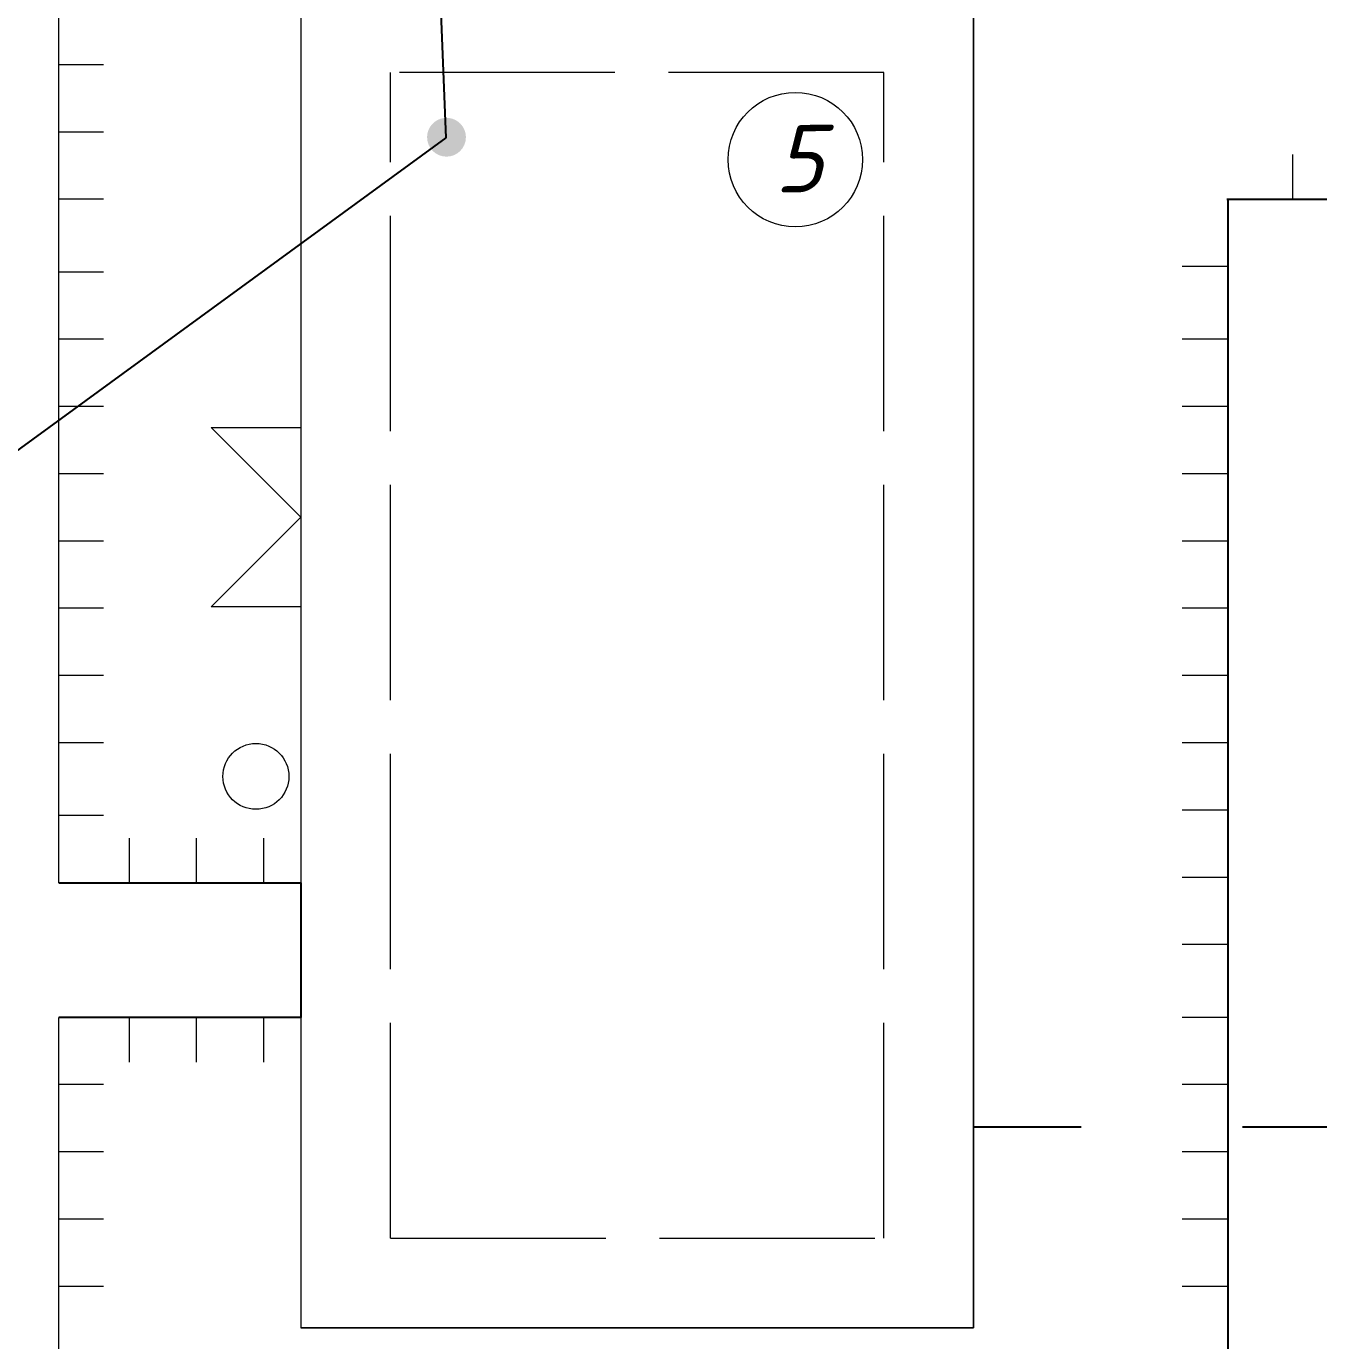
# Model space of a CAD drawing. Header units: millimetres. Extents: x 27137 to 30937, y -4667 to -569.
# Drawn here: x 28997.66 to 29026.49, y -2895.03 to -2865.71 of the extents above; entities that cross this region are included whole.
import ezdxf

# ---------------------------------------------------------------- set-up
doc = ezdxf.new("R2010")
doc.units = ezdxf.units.MM
doc.header["$LTSCALE"] = 0.4
doc.linetypes.add('ACAD_ISO02W100', pattern=[15, 12, -3])
doc.linetypes.add('ACAD_ISO03W100', pattern=[30, 12, -18])
doc.styles.add('Isocpeur', font='isocpeui.ttf', dxfattribs={"height": 2.5})

msp = doc.modelspace()

# ---------------------------------------------------------------- hatches: boundary and pattern name
at = {"lineweight": 15}
h = msp.add_hatch(color=256, dxfattribs=at)
h.dxf.hatch_style = 1
h.paths.add_polyline_path([(29006.6031, -2868.1869), (29007.0357, -2868.1869), (29007.4682, -2868.1869, -1)])
h.paths.add_polyline_path([(29007.0357, -2867.7543, -0.4142136), (29007.4682, -2868.1869), (29007.0357, -2868.1869)])
h = msp.add_hatch(color=256, dxfattribs=at)
h.dxf.hatch_style = 1
h.paths.add_polyline_path([(29007.0357, -2867.7543), (29007.0357, -2868.1869), (29006.6031, -2868.1869, -0.4142136)])

# ---------------------------------------------------------------- linework, layer by layer
at = {"ltscale": 0.5}
for p, q in [((29007.0269, -2868.1987), (29006.4001, -2852.1926)), ((28985.1868, -2884.1423), (29007.0269, -2868.1987)), ((29024.438, -2869.5701), (29032.6737, -2869.5701)), ((29024.4675, -2898.3179), (29024.4675, -2869.5701)), ((28998.3882, -2884.8179), (29003.7858, -2884.8179)), ((29003.7858, -2884.8179), (29003.7858, -2887.8179)), ((29003.7858, -2887.8179), (28998.3882, -2887.8179))]:
    msp.add_line(p, q, dxfattribs=at)
at = {"lineweight": 15, "ltscale": 0.5}
msp.add_line((28998.3882, -2884.8179), (28998.3875, -2862.3277), dxfattribs=at)
at = {"lineweight": 15}
for p, q in [((29003.7858, -2864.741), (29003.7858, -2894.741)), ((29018.7858, -2864.741), (29018.7858, -2894.741)), ((29018.7858, -2894.741), (29018.7858, -2864.741)), ((28999.3882, -2866.5701), (28998.3882, -2866.5701)), ((28999.3882, -2866.5701), (28998.3882, -2866.5701)), ((28999.3882, -2866.5701), (28998.3882, -2866.5701)), ((28999.3882, -2866.5701), (28998.3882, -2866.5701)), ((28999.3882, -2866.5701), (28998.3882, -2866.5701)), ((28999.3882, -2866.5701), (28998.3882, -2866.5701)), ((28999.3882, -2866.5701), (28998.3882, -2866.5701)), ((28999.3882, -2866.5701), (28998.3882, -2866.5701)), ((28999.3882, -2866.5701), (28998.3882, -2866.5701)), ((28999.3882, -2866.5701), (28998.3882, -2866.5701)), ((28999.3882, -2866.5701), (28998.3882, -2866.5701)), ((28999.3882, -2866.5701), (28998.3882, -2866.5701)), ((28999.3882, -2866.5701), (28998.3882, -2866.5701)), ((28999.3882, -2866.5701), (28998.3882, -2866.5701)), ((28999.3882, -2866.5701), (28998.3882, -2866.5701)), ((28999.3882, -2866.5701), (28998.3882, -2866.5701)), ((28999.3882, -2866.5701), (28998.3882, -2866.5701)), ((28999.3882, -2866.5701), (28998.3882, -2866.5701)), ((28999.3882, -2866.5701), (28998.3882, -2866.5701)), ((28999.3882, -2866.5701), (28998.3882, -2866.5701)), ((28999.3882, -2866.5701), (28998.3882, -2866.5701)), ((28999.3882, -2866.5701), (28998.3882, -2866.5701)), ((28999.3882, -2866.5701), (28998.3882, -2866.5701)), ((28999.3882, -2866.5701), (28998.3882, -2866.5701)), ((28999.3882, -2866.5701), (28998.3882, -2866.5701)), ((28999.3882, -2866.5701), (28998.3882, -2866.5701)), ((28999.3882, -2866.5701), (28998.3882, -2866.5701)), ((28999.3882, -2866.5701), (28998.3882, -2866.5701)), ((28999.3882, -2866.5701), (28998.3882, -2866.5701)), ((28999.3882, -2866.5701), (28998.3882, -2866.5701)), ((28999.3882, -2866.5701), (28998.3882, -2866.5701)), ((28999.3882, -2866.5701), (28998.3882, -2866.5701)), ((28999.3882, -2868.0701), (28998.3882, -2868.0701)), ((28999.3882, -2868.0701), (28998.3882, -2868.0701)), ((28999.3882, -2868.0701), (28998.3882, -2868.0701)), ((28999.3882, -2868.0701), (28998.3882, -2868.0701)), ((28999.3882, -2868.0701), (28998.3882, -2868.0701)), ((28999.3882, -2868.0701), (28998.3882, -2868.0701)), ((28999.3882, -2868.0701), (28998.3882, -2868.0701)), ((28999.3882, -2868.0701), (28998.3882, -2868.0701)), ((28999.3882, -2868.0701), (28998.3882, -2868.0701)), ((28999.3882, -2868.0701), (28998.3882, -2868.0701)), ((28999.3882, -2868.0701), (28998.3882, -2868.0701)), ((28999.3882, -2868.0701), (28998.3882, -2868.0701)), ((28999.3882, -2868.0701), (28998.3882, -2868.0701)), ((28999.3882, -2868.0701), (28998.3882, -2868.0701)), ((28999.3882, -2868.0701), (28998.3882, -2868.0701)), ((28999.3882, -2868.0701), (28998.3882, -2868.0701)), ((28999.3882, -2868.0701), (28998.3882, -2868.0701)), ((28999.3882, -2868.0701), (28998.3882, -2868.0701)), ((28999.3882, -2868.0701), (28998.3882, -2868.0701)), ((28999.3882, -2868.0701), (28998.3882, -2868.0701)), ((28999.3882, -2868.0701), (28998.3882, -2868.0701)), ((29025.9107, -2869.5701), (29025.9107, -2868.5701)), ((29025.9107, -2869.5701), (29025.9107, -2868.5701)), ((28999.3882, -2869.5701), (28998.3882, -2869.5701)), ((28999.3882, -2869.5701), (28998.3882, -2869.5701)), ((28999.3882, -2869.5701), (28998.3882, -2869.5701)), ((28999.3882, -2869.5701), (28998.3882, -2869.5701)), ((28999.3882, -2869.5701), (28998.3882, -2869.5701)), ((28999.3882, -2869.5701), (28998.3882, -2869.5701)), ((28999.3882, -2869.5701), (28998.3882, -2869.5701)), ((28999.3882, -2869.5701), (28998.3882, -2869.5701)), ((28999.3882, -2869.5701), (28998.3882, -2869.5701)), ((28999.3882, -2869.5701), (28998.3882, -2869.5701)), ((28999.3882, -2869.5701), (28998.3882, -2869.5701)), ((28999.3882, -2869.5701), (28998.3882, -2869.5701)), ((28999.3882, -2869.5701), (28998.3882, -2869.5701)), ((28999.3882, -2869.5701), (28998.3882, -2869.5701)), ((28999.3882, -2869.5701), (28998.3882, -2869.5701)), ((28999.3882, -2869.5701), (28998.3882, -2869.5701)), ((28999.3882, -2869.5701), (28998.3882, -2869.5701)), ((28999.3882, -2869.5701), (28998.3882, -2869.5701)), ((28999.3882, -2869.5701), (28998.3882, -2869.5701)), ((28999.3882, -2869.5701), (28998.3882, -2869.5701)), ((28999.3882, -2869.5701), (28998.3882, -2869.5701)), ((28999.3882, -2869.5701), (28998.3882, -2869.5701)), ((28999.3882, -2869.5701), (28998.3882, -2869.5701)), ((28999.3882, -2869.5701), (28998.3882, -2869.5701)), ((28999.3882, -2869.5701), (28998.3882, -2869.5701)), ((28999.3882, -2869.5701), (28998.3882, -2869.5701)), ((28999.3882, -2869.5701), (28998.3882, -2869.5701)), ((28999.3882, -2869.5701), (28998.3882, -2869.5701)), ((28999.3882, -2869.5701), (28998.3882, -2869.5701)), ((28999.3882, -2869.5701), (28998.3882, -2869.5701)), ((28999.3882, -2869.5701), (28998.3882, -2869.5701)), ((28999.3882, -2869.5701), (28998.3882, -2869.5701)), ((28999.3882, -2869.5701), (28998.3882, -2869.5701)), ((28999.3882, -2869.5701), (28998.3882, -2869.5701)), ((28999.3882, -2869.5701), (28998.3882, -2869.5701)), ((28999.3882, -2869.5701), (28998.3882, -2869.5701)), ((28999.3882, -2869.5701), (28998.3882, -2869.5701)), ((28999.3882, -2869.5701), (28998.3882, -2869.5701)), ((28999.3882, -2869.5701), (28998.3882, -2869.5701)), ((28999.3882, -2869.5701), (28998.3882, -2869.5701)), ((28999.3882, -2869.5701), (28998.3882, -2869.5701)), ((28999.3882, -2869.5701), (28998.3882, -2869.5701)), ((28999.3882, -2869.5701), (28998.3882, -2869.5701)), ((28999.3882, -2869.5701), (28998.3882, -2869.5701)), ((28999.3882, -2869.5701), (28998.3882, -2869.5701)), ((28999.3882, -2869.5701), (28998.3882, -2869.5701)), ((28999.3882, -2869.5701), (28998.3882, -2869.5701)), ((28999.3882, -2869.5701), (28998.3882, -2869.5701)), ((28999.3882, -2869.5701), (28998.3882, -2869.5701)), ((28999.3882, -2869.5701), (28998.3882, -2869.5701)), ((28999.3882, -2869.5701), (28998.3882, -2869.5701)), ((28999.3882, -2869.5701), (28998.3882, -2869.5701)), ((28999.3882, -2869.5701), (28998.3882, -2869.5701)), ((28999.3882, -2869.5701), (28998.3882, -2869.5701)), ((28999.3882, -2869.5701), (28998.3882, -2869.5701)), ((28999.3882, -2869.5701), (28998.3882, -2869.5701)), ((28999.3882, -2869.5701), (28998.3882, -2869.5701)), ((28999.3882, -2869.5701), (28998.3882, -2869.5701)), ((28999.3882, -2869.5701), (28998.3882, -2869.5701)), ((28999.3882, -2869.5701), (28998.3882, -2869.5701)), ((28999.3882, -2869.5701), (28998.3882, -2869.5701)), ((28999.3882, -2869.5701), (28998.3882, -2869.5701)), ((28999.3882, -2869.5701), (28998.3882, -2869.5701)), ((28999.3882, -2869.5701), (28998.3882, -2869.5701)), ((28999.3882, -2869.5701), (28998.3882, -2869.5701)), ((28999.3882, -2869.5701), (28998.3882, -2869.5701)), ((28999.3882, -2869.5701), (28998.3882, -2869.5701)), ((29024.438, -2871.0701), (29023.438, -2871.0701)), ((29024.438, -2871.0701), (29023.438, -2871.0701)), ((29024.438, -2871.0701), (29023.438, -2871.0701)), ((29024.438, -2871.0701), (29023.438, -2871.0701)), ((29024.438, -2871.0701), (29023.438, -2871.0701)), ((29024.438, -2871.0701), (29023.438, -2871.0701)), ((29024.438, -2871.0701), (29023.438, -2871.0701)), ((29024.438, -2871.0701), (29023.438, -2871.0701)), ((29024.438, -2871.0701), (29023.438, -2871.0701)), ((29024.438, -2871.0701), (29023.438, -2871.0701)), ((29024.438, -2871.0701), (29023.438, -2871.0701)), ((29024.438, -2871.0701), (29023.438, -2871.0701)), ((29024.438, -2871.0701), (29023.438, -2871.0701)), ((29024.438, -2871.0701), (29023.438, -2871.0701)), ((29024.438, -2871.0701), (29023.438, -2871.0701)), ((29024.438, -2871.0701), (29023.438, -2871.0701)), ((29024.438, -2871.0701), (29023.438, -2871.0701)), ((29024.438, -2871.0701), (29023.438, -2871.0701)), ((29024.438, -2871.0701), (29023.438, -2871.0701)), ((29024.438, -2871.0701), (29023.438, -2871.0701)), ((29024.438, -2871.0701), (29023.438, -2871.0701)), ((29024.438, -2871.0701), (29023.438, -2871.0701)), ((29024.438, -2871.0701), (29023.438, -2871.0701)), ((29024.438, -2871.0701), (29023.438, -2871.0701)), ((29024.438, -2871.0701), (29023.438, -2871.0701)), ((29024.438, -2871.0701), (29023.438, -2871.0701)), ((29024.438, -2871.0701), (29023.438, -2871.0701)), ((29024.438, -2871.0701), (29023.438, -2871.0701)), ((29024.438, -2871.0701), (29023.438, -2871.0701)), ((29024.438, -2871.0701), (29023.438, -2871.0701)), ((29024.438, -2871.0701), (29023.438, -2871.0701)), ((29024.438, -2871.0701), (29023.438, -2871.0701)), ((29024.438, -2871.0701), (29023.438, -2871.0701)), ((29024.438, -2871.0701), (29023.438, -2871.0701)), ((29024.438, -2871.0701), (29023.438, -2871.0701)), ((29024.438, -2871.0701), (29023.438, -2871.0701)), ((29024.438, -2871.0701), (29023.438, -2871.0701)), ((29024.438, -2871.0701), (29023.438, -2871.0701)), ((29024.438, -2871.0701), (29023.438, -2871.0701)), ((29024.438, -2871.0701), (29023.438, -2871.0701)), ((29024.438, -2871.0701), (29023.438, -2871.0701)), ((29024.438, -2871.0701), (29023.438, -2871.0701)), ((29024.438, -2871.0701), (29023.438, -2871.0701)), ((29024.438, -2871.0701), (29023.438, -2871.0701)), ((29024.438, -2871.0701), (29023.438, -2871.0701)), ((29024.438, -2871.0701), (29023.438, -2871.0701)), ((29024.438, -2871.0701), (29023.438, -2871.0701)), ((29024.438, -2871.0701), (29023.438, -2871.0701)), ((29024.438, -2871.0701), (29023.438, -2871.0701)), ((29024.438, -2871.0701), (29023.438, -2871.0701)), ((29024.438, -2871.0701), (29023.438, -2871.0701)), ((29024.438, -2871.0701), (29023.438, -2871.0701)), ((29024.438, -2871.0701), (29023.438, -2871.0701)), ((29024.438, -2871.0701), (29023.438, -2871.0701)), ((29024.438, -2871.0701), (29023.438, -2871.0701)), ((29024.438, -2871.0701), (29023.438, -2871.0701)), ((29024.438, -2871.0701), (29023.438, -2871.0701)), ((29024.438, -2871.0701), (29023.438, -2871.0701)), ((29024.438, -2871.0701), (29023.438, -2871.0701)), ((29024.438, -2871.0701), (29023.438, -2871.0701)), ((29024.438, -2871.0701), (29023.438, -2871.0701)), ((29024.438, -2871.0701), (29023.438, -2871.0701)), ((29024.438, -2871.0701), (29023.438, -2871.0701)), ((29024.438, -2871.0701), (29023.438, -2871.0701)), ((29024.438, -2871.0701), (29023.438, -2871.0701)), ((29024.438, -2871.0701), (29023.438, -2871.0701)), ((29024.438, -2871.0701), (29023.438, -2871.0701)), ((28999.3882, -2871.194), (28998.3882, -2871.194)), ((28999.3882, -2871.194), (28998.3882, -2871.194)), ((28999.3882, -2871.194), (28998.3882, -2871.194)), ((28999.3882, -2871.194), (28998.3882, -2871.194)), ((28999.3882, -2871.194), (28998.3882, -2871.194)), ((28999.3882, -2871.194), (28998.3882, -2871.194)), ((28999.3882, -2871.194), (28998.3882, -2871.194)), ((28999.3882, -2871.194), (28998.3882, -2871.194)), ((28999.3882, -2871.194), (28998.3882, -2871.194)), ((28999.3882, -2871.194), (28998.3882, -2871.194)), ((28999.3882, -2871.194), (28998.3882, -2871.194)), ((28999.3882, -2871.194), (28998.3882, -2871.194)), ((28999.3882, -2871.194), (28998.3882, -2871.194)), ((28999.3882, -2871.194), (28998.3882, -2871.194)), ((28999.3882, -2871.194), (28998.3882, -2871.194)), ((28999.3882, -2871.194), (28998.3882, -2871.194)), ((28999.3882, -2871.194), (28998.3882, -2871.194)), ((28999.3882, -2871.194), (28998.3882, -2871.194)), ((28999.3882, -2871.194), (28998.3882, -2871.194)), ((28999.3882, -2871.194), (28998.3882, -2871.194)), ((28999.3882, -2871.194), (28998.3882, -2871.194)), ((28999.3882, -2871.194), (28998.3882, -2871.194)), ((28999.3882, -2871.194), (28998.3882, -2871.194)), ((28999.3882, -2871.194), (28998.3882, -2871.194)), ((28999.3882, -2871.194), (28998.3882, -2871.194)), ((28999.3882, -2872.694), (28998.3882, -2872.694)), ((28999.3882, -2872.694), (28998.3882, -2872.694)), ((28999.3882, -2872.694), (28998.3882, -2872.694)), ((28999.3882, -2872.694), (28998.3882, -2872.694)), ((28999.3882, -2872.694), (28998.3882, -2872.694)), ((28999.3882, -2872.694), (28998.3882, -2872.694)), ((28999.3882, -2872.694), (28998.3882, -2872.694)), ((28999.3882, -2872.694), (28998.3882, -2872.694)), ((28999.3882, -2872.694), (28998.3882, -2872.694)), ((28999.3882, -2872.694), (28998.3882, -2872.694)), ((28999.3882, -2872.694), (28998.3882, -2872.694)), ((28999.3882, -2872.694), (28998.3882, -2872.694)), ((28999.3882, -2872.694), (28998.3882, -2872.694)), ((28999.3882, -2872.694), (28998.3882, -2872.694)), ((28999.3882, -2872.694), (28998.3882, -2872.694)), ((28999.3882, -2872.694), (28998.3882, -2872.694)), ((28999.3882, -2872.694), (28998.3882, -2872.694)), ((29024.438, -2872.694), (29023.438, -2872.694)), ((29024.438, -2872.694), (29023.438, -2872.694)), ((29024.438, -2872.694), (29023.438, -2872.694)), ((29024.438, -2872.694), (29023.438, -2872.694)), ((29024.438, -2872.694), (29023.438, -2872.694)), ((29024.438, -2872.694), (29023.438, -2872.694)), ((29024.438, -2872.694), (29023.438, -2872.694)), ((29024.438, -2872.694), (29023.438, -2872.694)), ((29024.438, -2872.694), (29023.438, -2872.694)), ((29024.438, -2872.694), (29023.438, -2872.694)), ((29024.438, -2872.694), (29023.438, -2872.694)), ((29024.438, -2872.694), (29023.438, -2872.694)), ((29024.438, -2872.694), (29023.438, -2872.694)), ((29024.438, -2872.694), (29023.438, -2872.694)), ((29024.438, -2872.694), (29023.438, -2872.694)), ((29024.438, -2872.694), (29023.438, -2872.694)), ((29024.438, -2872.694), (29023.438, -2872.694)), ((29024.438, -2872.694), (29023.438, -2872.694)), ((29024.438, -2872.694), (29023.438, -2872.694)), ((29024.438, -2872.694), (29023.438, -2872.694)), ((29024.438, -2872.694), (29023.438, -2872.694)), ((29024.438, -2872.694), (29023.438, -2872.694)), ((29024.438, -2872.694), (29023.438, -2872.694)), ((29024.438, -2872.694), (29023.438, -2872.694)), ((29024.438, -2872.694), (29023.438, -2872.694)), ((28999.3882, -2874.194), (28998.3882, -2874.194)), ((28999.3882, -2874.194), (28998.3882, -2874.194)), ((28999.3882, -2874.194), (28998.3882, -2874.194)), ((28999.3882, -2874.194), (28998.3882, -2874.194)), ((28999.3882, -2874.194), (28998.3882, -2874.194)), ((28999.3882, -2874.194), (28998.3882, -2874.194)), ((28999.3882, -2874.194), (28998.3882, -2874.194)), ((28999.3882, -2874.194), (28998.3882, -2874.194)), ((28999.3882, -2874.194), (28998.3882, -2874.194)), ((28999.3882, -2874.194), (28998.3882, -2874.194)), ((28999.3882, -2874.194), (28998.3882, -2874.194)), ((29024.438, -2874.194), (29023.438, -2874.194)), ((29024.438, -2874.194), (29023.438, -2874.194)), ((29024.438, -2874.194), (29023.438, -2874.194)), ((29024.438, -2874.194), (29023.438, -2874.194)), ((29024.438, -2874.194), (29023.438, -2874.194)), ((29024.438, -2874.194), (29023.438, -2874.194)), ((29024.438, -2874.194), (29023.438, -2874.194)), ((29024.438, -2874.194), (29023.438, -2874.194)), ((29024.438, -2874.194), (29023.438, -2874.194)), ((29024.438, -2874.194), (29023.438, -2874.194)), ((29024.438, -2874.194), (29023.438, -2874.194)), ((29024.438, -2874.194), (29023.438, -2874.194)), ((29024.438, -2874.194), (29023.438, -2874.194)), ((29024.438, -2874.194), (29023.438, -2874.194)), ((29024.438, -2874.194), (29023.438, -2874.194)), ((29024.438, -2874.194), (29023.438, -2874.194)), ((29024.438, -2874.194), (29023.438, -2874.194)), ((29001.7858, -2874.6579), (29003.7858, -2874.6579)), ((29001.7858, -2874.6579), (29003.7858, -2876.6579)), ((28999.3882, -2875.694), (28998.3882, -2875.694)), ((28999.3882, -2875.694), (28998.3882, -2875.694)), ((28999.3882, -2875.694), (28998.3882, -2875.694)), ((28999.3882, -2875.694), (28998.3882, -2875.694)), ((28999.3882, -2875.694), (28998.3882, -2875.694)), ((28999.3882, -2875.694), (28998.3882, -2875.694)), ((28999.3882, -2875.694), (28998.3882, -2875.694)), ((28999.3882, -2875.694), (28998.3882, -2875.694)), ((28999.3882, -2875.694), (28998.3882, -2875.694)), ((28999.3882, -2875.694), (28998.3882, -2875.694)), ((28999.3882, -2875.694), (28998.3882, -2875.694)), ((28999.3882, -2875.694), (28998.3882, -2875.694)), ((28999.3882, -2875.694), (28998.3882, -2875.694)), ((29024.438, -2875.694), (29023.438, -2875.694)), ((29024.438, -2875.694), (29023.438, -2875.694)), ((29024.438, -2875.694), (29023.438, -2875.694)), ((29024.438, -2875.694), (29023.438, -2875.694)), ((29024.438, -2875.694), (29023.438, -2875.694)), ((29024.438, -2875.694), (29023.438, -2875.694)), ((29024.438, -2875.694), (29023.438, -2875.694)), ((29024.438, -2875.694), (29023.438, -2875.694)), ((29024.438, -2875.694), (29023.438, -2875.694)), ((29024.438, -2875.694), (29023.438, -2875.694)), ((29024.438, -2875.694), (29023.438, -2875.694)), ((29003.7858, -2876.6579), (29001.7858, -2878.6579)), ((28999.3882, -2877.194), (28998.3882, -2877.194)), ((28999.3882, -2877.194), (28998.3882, -2877.194)), ((28999.3882, -2877.194), (28998.3882, -2877.194)), ((28999.3882, -2877.194), (28998.3882, -2877.194)), ((28999.3882, -2877.194), (28998.3882, -2877.194)), ((28999.3882, -2877.194), (28998.3882, -2877.194)), ((28999.3882, -2877.194), (28998.3882, -2877.194)), ((28999.3882, -2877.194), (28998.3882, -2877.194)), ((28999.3882, -2877.194), (28998.3882, -2877.194)), ((28999.3882, -2877.194), (28998.3882, -2877.194)), ((28999.3882, -2877.194), (28998.3882, -2877.194)), ((28999.3882, -2877.194), (28998.3882, -2877.194)), ((28999.3882, -2877.194), (28998.3882, -2877.194)), ((28999.3882, -2877.194), (28998.3882, -2877.194)), ((28999.3882, -2877.194), (28998.3882, -2877.194)), ((28999.3882, -2877.194), (28998.3882, -2877.194)), ((28999.3882, -2877.194), (28998.3882, -2877.194)), ((29024.438, -2877.194), (29023.438, -2877.194)), ((29024.438, -2877.194), (29023.438, -2877.194)), ((29024.438, -2877.194), (29023.438, -2877.194)), ((29024.438, -2877.194), (29023.438, -2877.194)), ((29024.438, -2877.194), (29023.438, -2877.194)), ((29024.438, -2877.194), (29023.438, -2877.194)), ((29024.438, -2877.194), (29023.438, -2877.194)), ((29024.438, -2877.194), (29023.438, -2877.194)), ((29024.438, -2877.194), (29023.438, -2877.194)), ((29024.438, -2877.194), (29023.438, -2877.194)), ((29024.438, -2877.194), (29023.438, -2877.194)), ((29024.438, -2877.194), (29023.438, -2877.194)), ((29024.438, -2877.194), (29023.438, -2877.194)), ((28999.3882, -2878.694), (28998.3882, -2878.694)), ((28999.3882, -2878.694), (28998.3882, -2878.694)), ((28999.3882, -2878.694), (28998.3882, -2878.694)), ((28999.3882, -2878.694), (28998.3882, -2878.694)), ((28999.3882, -2878.694), (28998.3882, -2878.694)), ((28999.3882, -2878.694), (28998.3882, -2878.694)), ((28999.3882, -2878.694), (28998.3882, -2878.694)), ((28999.3882, -2878.694), (28998.3882, -2878.694)), ((28999.3882, -2878.694), (28998.3882, -2878.694)), ((28999.3882, -2878.694), (28998.3882, -2878.694)), ((28999.3882, -2878.694), (28998.3882, -2878.694)), ((29003.7858, -2878.6579), (29001.7858, -2878.6579)), ((29024.438, -2878.694), (29023.438, -2878.694)), ((29024.438, -2878.694), (29023.438, -2878.694)), ((29024.438, -2878.694), (29023.438, -2878.694)), ((29024.438, -2878.694), (29023.438, -2878.694)), ((29024.438, -2878.694), (29023.438, -2878.694)), ((29024.438, -2878.694), (29023.438, -2878.694)), ((29024.438, -2878.694), (29023.438, -2878.694)), ((29024.438, -2878.694), (29023.438, -2878.694)), ((29024.438, -2878.694), (29023.438, -2878.694)), ((29024.438, -2878.694), (29023.438, -2878.694)), ((29024.438, -2878.694), (29023.438, -2878.694)), ((29024.438, -2878.694), (29023.438, -2878.694)), ((29024.438, -2878.694), (29023.438, -2878.694)), ((29024.438, -2878.694), (29023.438, -2878.694)), ((29024.438, -2878.694), (29023.438, -2878.694)), ((29024.438, -2878.694), (29023.438, -2878.694)), ((29024.438, -2878.694), (29023.438, -2878.694)), ((28999.3882, -2880.194), (28998.3882, -2880.194)), ((28999.3882, -2880.194), (28998.3882, -2880.194)), ((28999.3882, -2880.194), (28998.3882, -2880.194)), ((28999.3882, -2880.194), (28998.3882, -2880.194)), ((28999.3882, -2880.194), (28998.3882, -2880.194)), ((28999.3882, -2880.194), (28998.3882, -2880.194)), ((28999.3882, -2880.194), (28998.3882, -2880.194)), ((28999.3882, -2880.194), (28998.3882, -2880.194)), ((28999.3882, -2880.194), (28998.3882, -2880.194)), ((28999.3882, -2880.194), (28998.3882, -2880.194)), ((28999.3882, -2880.194), (28998.3882, -2880.194)), ((28999.3882, -2880.194), (28998.3882, -2880.194)), ((28999.3882, -2880.194), (28998.3882, -2880.194)), ((28999.3882, -2880.194), (28998.3882, -2880.194)), ((28999.3882, -2880.194), (28998.3882, -2880.194)), ((28999.3882, -2880.194), (28998.3882, -2880.194)), ((28999.3882, -2880.194), (28998.3882, -2880.194)), ((28999.3882, -2880.194), (28998.3882, -2880.194)), ((28999.3882, -2880.194), (28998.3882, -2880.194)), ((28999.3882, -2880.194), (28998.3882, -2880.194)), ((28999.3882, -2880.194), (28998.3882, -2880.194)), ((29024.438, -2880.194), (29023.438, -2880.194)), ((29024.438, -2880.194), (29023.438, -2880.194)), ((29024.438, -2880.194), (29023.438, -2880.194)), ((29024.438, -2880.194), (29023.438, -2880.194)), ((29024.438, -2880.194), (29023.438, -2880.194)), ((29024.438, -2880.194), (29023.438, -2880.194)), ((29024.438, -2880.194), (29023.438, -2880.194)), ((29024.438, -2880.194), (29023.438, -2880.194)), ((29024.438, -2880.194), (29023.438, -2880.194)), ((29024.438, -2880.194), (29023.438, -2880.194)), ((29024.438, -2880.194), (29023.438, -2880.194)), ((29024.438, -2880.194), (29023.438, -2880.194)), ((29024.438, -2880.194), (29023.438, -2880.194)), ((29024.438, -2880.194), (29023.438, -2880.194)), ((29024.438, -2880.194), (29023.438, -2880.194)), ((29024.438, -2880.194), (29023.438, -2880.194)), ((29024.438, -2880.194), (29023.438, -2880.194)), ((29024.438, -2880.194), (29023.438, -2880.194)), ((29024.438, -2880.194), (29023.438, -2880.194)), ((29024.438, -2880.194), (29023.438, -2880.194)), ((29024.438, -2880.194), (29023.438, -2880.194)), ((29024.438, -2880.194), (29023.438, -2880.194)), ((29024.438, -2880.194), (29023.438, -2880.194)), ((29024.438, -2880.194), (29023.438, -2880.194)), ((28999.3882, -2881.694), (28998.3882, -2881.694)), ((28999.3882, -2881.694), (28998.3882, -2881.694)), ((28999.3882, -2881.694), (28998.3882, -2881.694)), ((28999.3882, -2881.694), (28998.3882, -2881.694)), ((28999.3882, -2881.694), (28998.3882, -2881.694)), ((28999.3882, -2881.694), (28998.3882, -2881.694)), ((28999.3882, -2881.694), (28998.3882, -2881.694)), ((28999.3882, -2881.694), (28998.3882, -2881.694)), ((28999.3882, -2881.694), (28998.3882, -2881.694)), ((28999.3882, -2881.694), (28998.3882, -2881.694)), ((28999.3882, -2881.694), (28998.3882, -2881.694)), ((28999.3882, -2881.694), (28998.3882, -2881.694)), ((28999.3882, -2881.694), (28998.3882, -2881.694)), ((28999.3882, -2881.694), (28998.3882, -2881.694)), ((28999.3882, -2881.694), (28998.3882, -2881.694)), ((28999.3882, -2881.694), (28998.3882, -2881.694)), ((28999.3882, -2881.694), (28998.3882, -2881.694)), ((28999.3882, -2881.694), (28998.3882, -2881.694)), ((28999.3882, -2881.694), (28998.3882, -2881.694)), ((28999.3882, -2881.694), (28998.3882, -2881.694)), ((28999.3882, -2881.694), (28998.3882, -2881.694)), ((28999.3882, -2881.694), (28998.3882, -2881.694)), ((28999.3882, -2881.694), (28998.3882, -2881.694)), ((28999.3882, -2881.694), (28998.3882, -2881.694)), ((28999.3882, -2881.694), (28998.3882, -2881.694)), ((28999.3882, -2881.694), (28998.3882, -2881.694)), ((28999.3882, -2881.694), (28998.3882, -2881.694)), ((28999.3882, -2881.694), (28998.3882, -2881.694)), ((28999.3882, -2881.694), (28998.3882, -2881.694)), ((28999.3882, -2881.694), (28998.3882, -2881.694)), ((28999.3882, -2881.694), (28998.3882, -2881.694)), ((28999.3882, -2881.694), (28998.3882, -2881.694)), ((28999.3882, -2881.694), (28998.3882, -2881.694)), ((28999.3882, -2881.694), (28998.3882, -2881.694)), ((28999.3882, -2881.694), (28998.3882, -2881.694)), ((28999.3882, -2881.694), (28998.3882, -2881.694)), ((28999.3882, -2881.694), (28998.3882, -2881.694)), ((28999.3882, -2881.694), (28998.3882, -2881.694)), ((28999.3882, -2881.694), (28998.3882, -2881.694)), ((28999.3882, -2881.694), (28998.3882, -2881.694)), ((28999.3882, -2881.694), (28998.3882, -2881.694)), ((28999.3882, -2881.694), (28998.3882, -2881.694)), ((28999.3882, -2881.694), (28998.3882, -2881.694)), ((28999.3882, -2881.694), (28998.3882, -2881.694)), ((28999.3882, -2881.694), (28998.3882, -2881.694)), ((28999.3882, -2881.694), (28998.3882, -2881.694)), ((28999.3882, -2881.694), (28998.3882, -2881.694)), ((28999.3882, -2881.694), (28998.3882, -2881.694)), ((28999.3882, -2881.694), (28998.3882, -2881.694)), ((28999.3882, -2881.694), (28998.3882, -2881.694)), ((28999.3882, -2881.694), (28998.3882, -2881.694)), ((28999.3882, -2881.694), (28998.3882, -2881.694)), ((28999.3882, -2881.694), (28998.3882, -2881.694)), ((28999.3882, -2881.694), (28998.3882, -2881.694)), ((28999.3882, -2881.694), (28998.3882, -2881.694)), ((28999.3882, -2881.694), (28998.3882, -2881.694)), ((28999.3882, -2881.694), (28998.3882, -2881.694)), ((28999.3882, -2881.694), (28998.3882, -2881.694)), ((28999.3882, -2881.694), (28998.3882, -2881.694)), ((28999.3882, -2881.694), (28998.3882, -2881.694)), ((28999.3882, -2881.694), (28998.3882, -2881.694)), ((28999.3882, -2881.694), (28998.3882, -2881.694)), ((28999.3882, -2881.694), (28998.3882, -2881.694)), ((28999.3882, -2881.694), (28998.3882, -2881.694)), ((28999.3882, -2881.694), (28998.3882, -2881.694)), ((28999.3882, -2881.694), (28998.3882, -2881.694)), ((28999.3882, -2881.694), (28998.3882, -2881.694)), ((29024.438, -2881.694), (29023.438, -2881.694)), ((29024.438, -2881.694), (29023.438, -2881.694)), ((29024.438, -2881.694), (29023.438, -2881.694)), ((29024.438, -2881.694), (29023.438, -2881.694)), ((29024.438, -2881.694), (29023.438, -2881.694)), ((29024.438, -2881.694), (29023.438, -2881.694)), ((29024.438, -2881.694), (29023.438, -2881.694)), ((29024.438, -2881.694), (29023.438, -2881.694)), ((29024.438, -2881.694), (29023.438, -2881.694)), ((29024.438, -2881.694), (29023.438, -2881.694)), ((29024.438, -2881.694), (29023.438, -2881.694)), ((29024.438, -2881.694), (29023.438, -2881.694)), ((29024.438, -2881.694), (29023.438, -2881.694)), ((29024.438, -2881.694), (29023.438, -2881.694)), ((29024.438, -2881.694), (29023.438, -2881.694)), ((29024.438, -2881.694), (29023.438, -2881.694)), ((29024.438, -2881.694), (29023.438, -2881.694)), ((28999.3882, -2883.3179), (28998.3882, -2883.3179)), ((28999.3882, -2883.3179), (28998.3882, -2883.3179)), ((28999.3882, -2883.3179), (28998.3882, -2883.3179)), ((28999.3882, -2883.3179), (28998.3882, -2883.3179)), ((28999.3882, -2883.3179), (28998.3882, -2883.3179)), ((28999.3882, -2883.3179), (28998.3882, -2883.3179)), ((28999.3882, -2883.3179), (28998.3882, -2883.3179)), ((28999.3882, -2883.3179), (28998.3882, -2883.3179)), ((28999.3882, -2883.3179), (28998.3882, -2883.3179)), ((28999.3882, -2883.3179), (28998.3882, -2883.3179)), ((28999.3882, -2883.3179), (28998.3882, -2883.3179)), ((28999.3882, -2883.3179), (28998.3882, -2883.3179)), ((28999.3882, -2883.3179), (28998.3882, -2883.3179)), ((28999.3882, -2883.3179), (28998.3882, -2883.3179)), ((28999.3882, -2883.3179), (28998.3882, -2883.3179)), ((28999.3882, -2883.3179), (28998.3882, -2883.3179)), ((28999.3882, -2883.3179), (28998.3882, -2883.3179)), ((28999.3882, -2883.3179), (28998.3882, -2883.3179)), ((28999.3882, -2883.3179), (28998.3882, -2883.3179)), ((28999.3882, -2883.3179), (28998.3882, -2883.3179)), ((28999.3882, -2883.3179), (28998.3882, -2883.3179)), ((28999.3882, -2883.3179), (28998.3882, -2883.3179)), ((28999.3882, -2883.3179), (28998.3882, -2883.3179)), ((28999.3882, -2883.3179), (28998.3882, -2883.3179)), ((28999.3882, -2883.3179), (28998.3882, -2883.3179)), ((29024.438, -2883.194), (29023.438, -2883.194)), ((29024.438, -2883.194), (29023.438, -2883.194)), ((29024.438, -2883.194), (29023.438, -2883.194)), ((29024.438, -2883.194), (29023.438, -2883.194)), ((29024.438, -2883.194), (29023.438, -2883.194)), ((29024.438, -2883.194), (29023.438, -2883.194)), ((29024.438, -2883.194), (29023.438, -2883.194)), ((29024.438, -2883.194), (29023.438, -2883.194)), ((29024.438, -2883.194), (29023.438, -2883.194)), ((29024.438, -2883.194), (29023.438, -2883.194)), ((29024.438, -2883.194), (29023.438, -2883.194)), ((28999.963, -2884.8179), (28999.963, -2883.8179)), ((28999.963, -2884.8179), (28999.963, -2883.8179)), ((28999.963, -2884.8179), (28999.963, -2883.8179)), ((28999.963, -2884.8179), (28999.963, -2883.8179)), ((29001.463, -2884.8179), (29001.463, -2883.8179)), ((29001.463, -2884.8179), (29001.463, -2883.8179)), ((29002.963, -2884.8179), (29002.963, -2883.8179)), ((29002.963, -2884.8179), (29002.963, -2883.8179)), ((29024.438, -2884.694), (29023.438, -2884.694)), ((29024.438, -2884.694), (29023.438, -2884.694)), ((29024.438, -2884.694), (29023.438, -2884.694)), ((29024.438, -2884.694), (29023.438, -2884.694)), ((29024.438, -2884.694), (29023.438, -2884.694)), ((29024.438, -2884.694), (29023.438, -2884.694)), ((29024.438, -2884.694), (29023.438, -2884.694)), ((29024.438, -2884.694), (29023.438, -2884.694)), ((29024.438, -2884.694), (29023.438, -2884.694)), ((29024.438, -2884.694), (29023.438, -2884.694)), ((29024.438, -2884.694), (29023.438, -2884.694)), ((29024.438, -2884.694), (29023.438, -2884.694)), ((29024.438, -2884.694), (29023.438, -2884.694)), ((29024.438, -2884.694), (29023.438, -2884.694)), ((29024.438, -2884.694), (29023.438, -2884.694)), ((29024.438, -2884.694), (29023.438, -2884.694)), ((29024.438, -2884.694), (29023.438, -2884.694)), ((29024.438, -2884.694), (29023.438, -2884.694)), ((29024.438, -2884.694), (29023.438, -2884.694)), ((29024.438, -2884.694), (29023.438, -2884.694)), ((29024.438, -2884.694), (29023.438, -2884.694)), ((29024.438, -2886.194), (29023.438, -2886.194)), ((29024.438, -2886.194), (29023.438, -2886.194)), ((29024.438, -2886.194), (29023.438, -2886.194)), ((29024.438, -2886.194), (29023.438, -2886.194)), ((29024.438, -2886.194), (29023.438, -2886.194)), ((29024.438, -2886.194), (29023.438, -2886.194)), ((29024.438, -2886.194), (29023.438, -2886.194)), ((29024.438, -2886.194), (29023.438, -2886.194)), ((29024.438, -2886.194), (29023.438, -2886.194)), ((29024.438, -2886.194), (29023.438, -2886.194)), ((29024.438, -2886.194), (29023.438, -2886.194)), ((29024.438, -2886.194), (29023.438, -2886.194)), ((29024.438, -2886.194), (29023.438, -2886.194)), ((29024.438, -2886.194), (29023.438, -2886.194)), ((29024.438, -2886.194), (29023.438, -2886.194)), ((29024.438, -2886.194), (29023.438, -2886.194)), ((29024.438, -2886.194), (29023.438, -2886.194)), ((29024.438, -2886.194), (29023.438, -2886.194)), ((29024.438, -2886.194), (29023.438, -2886.194)), ((29024.438, -2886.194), (29023.438, -2886.194)), ((29024.438, -2886.194), (29023.438, -2886.194)), ((29024.438, -2886.194), (29023.438, -2886.194)), ((29024.438, -2886.194), (29023.438, -2886.194)), ((29024.438, -2886.194), (29023.438, -2886.194)), ((29024.438, -2886.194), (29023.438, -2886.194)), ((29024.438, -2886.194), (29023.438, -2886.194)), ((29024.438, -2886.194), (29023.438, -2886.194)), ((29024.438, -2886.194), (29023.438, -2886.194)), ((29024.438, -2886.194), (29023.438, -2886.194)), ((29024.438, -2886.194), (29023.438, -2886.194)), ((29024.438, -2886.194), (29023.438, -2886.194)), ((29024.438, -2886.194), (29023.438, -2886.194)), ((29024.438, -2886.194), (29023.438, -2886.194)), ((29024.438, -2886.194), (29023.438, -2886.194)), ((29024.438, -2886.194), (29023.438, -2886.194)), ((29024.438, -2886.194), (29023.438, -2886.194)), ((29024.438, -2886.194), (29023.438, -2886.194)), ((29024.438, -2886.194), (29023.438, -2886.194)), ((29024.438, -2886.194), (29023.438, -2886.194)), ((29024.438, -2886.194), (29023.438, -2886.194)), ((29024.438, -2886.194), (29023.438, -2886.194)), ((29024.438, -2886.194), (29023.438, -2886.194)), ((29024.438, -2886.194), (29023.438, -2886.194)), ((29024.438, -2886.194), (29023.438, -2886.194)), ((29024.438, -2886.194), (29023.438, -2886.194)), ((29024.438, -2886.194), (29023.438, -2886.194)), ((29024.438, -2886.194), (29023.438, -2886.194)), ((29024.438, -2886.194), (29023.438, -2886.194)), ((29024.438, -2886.194), (29023.438, -2886.194)), ((29024.438, -2886.194), (29023.438, -2886.194)), ((29024.438, -2886.194), (29023.438, -2886.194)), ((29024.438, -2886.194), (29023.438, -2886.194)), ((29024.438, -2886.194), (29023.438, -2886.194)), ((29024.438, -2886.194), (29023.438, -2886.194)), ((29024.438, -2886.194), (29023.438, -2886.194)), ((29024.438, -2886.194), (29023.438, -2886.194)), ((29024.438, -2886.194), (29023.438, -2886.194)), ((29024.438, -2886.194), (29023.438, -2886.194)), ((29024.438, -2886.194), (29023.438, -2886.194)), ((29024.438, -2886.194), (29023.438, -2886.194)), ((29024.438, -2886.194), (29023.438, -2886.194)), ((29024.438, -2886.194), (29023.438, -2886.194)), ((29024.438, -2886.194), (29023.438, -2886.194)), ((29024.438, -2886.194), (29023.438, -2886.194)), ((29024.438, -2886.194), (29023.438, -2886.194)), ((29024.438, -2886.194), (29023.438, -2886.194)), ((29024.438, -2886.194), (29023.438, -2886.194)), ((28998.3882, -2893.8179), (28998.3882, -2887.8179)), ((28999.963, -2888.8179), (28999.963, -2887.8179)), ((28999.963, -2888.8179), (28999.963, -2887.8179)), ((28999.963, -2888.8179), (28999.963, -2887.8179)), ((28999.963, -2888.8179), (28999.963, -2887.8179)), ((29001.463, -2888.8179), (29001.463, -2887.8179)), ((29001.463, -2888.8179), (29001.463, -2887.8179)), ((29002.963, -2888.8179), (29002.963, -2887.8179)), ((29002.963, -2888.8179), (29002.963, -2887.8179)), ((29024.438, -2887.8179), (29023.438, -2887.8179)), ((29024.438, -2887.8179), (29023.438, -2887.8179)), ((29024.438, -2887.8179), (29023.438, -2887.8179)), ((29024.438, -2887.8179), (29023.438, -2887.8179)), ((29024.438, -2887.8179), (29023.438, -2887.8179)), ((29024.438, -2887.8179), (29023.438, -2887.8179)), ((29024.438, -2887.8179), (29023.438, -2887.8179)), ((29024.438, -2887.8179), (29023.438, -2887.8179)), ((29024.438, -2887.8179), (29023.438, -2887.8179)), ((29024.438, -2887.8179), (29023.438, -2887.8179)), ((29024.438, -2887.8179), (29023.438, -2887.8179)), ((29024.438, -2887.8179), (29023.438, -2887.8179)), ((29024.438, -2887.8179), (29023.438, -2887.8179)), ((29024.438, -2887.8179), (29023.438, -2887.8179)), ((29024.438, -2887.8179), (29023.438, -2887.8179)), ((29024.438, -2887.8179), (29023.438, -2887.8179)), ((29024.438, -2887.8179), (29023.438, -2887.8179)), ((29024.438, -2887.8179), (29023.438, -2887.8179)), ((29024.438, -2887.8179), (29023.438, -2887.8179)), ((29024.438, -2887.8179), (29023.438, -2887.8179)), ((29024.438, -2887.8179), (29023.438, -2887.8179)), ((29024.438, -2887.8179), (29023.438, -2887.8179)), ((29024.438, -2887.8179), (29023.438, -2887.8179)), ((29024.438, -2887.8179), (29023.438, -2887.8179)), ((29024.438, -2887.8179), (29023.438, -2887.8179)), ((28999.3882, -2889.3179), (28998.3882, -2889.3179)), ((28999.3882, -2889.3179), (28998.3882, -2889.3179)), ((28999.3882, -2889.3179), (28998.3882, -2889.3179)), ((28999.3882, -2889.3179), (28998.3882, -2889.3179)), ((28999.3882, -2889.3179), (28998.3882, -2889.3179)), ((28999.3882, -2889.3179), (28998.3882, -2889.3179)), ((28999.3882, -2889.3179), (28998.3882, -2889.3179)), ((28999.3882, -2889.3179), (28998.3882, -2889.3179)), ((28999.3882, -2889.3179), (28998.3882, -2889.3179)), ((28999.3882, -2889.3179), (28998.3882, -2889.3179)), ((28999.3882, -2889.3179), (28998.3882, -2889.3179)), ((28999.3882, -2889.3179), (28998.3882, -2889.3179)), ((28999.3882, -2889.3179), (28998.3882, -2889.3179)), ((28999.3882, -2889.3179), (28998.3882, -2889.3179)), ((28999.3882, -2889.3179), (28998.3882, -2889.3179)), ((28999.3882, -2889.3179), (28998.3882, -2889.3179)), ((28999.3882, -2889.3179), (28998.3882, -2889.3179)), ((29024.438, -2889.3179), (29023.438, -2889.3179)), ((29024.438, -2889.3179), (29023.438, -2889.3179)), ((29024.438, -2889.3179), (29023.438, -2889.3179)), ((29024.438, -2889.3179), (29023.438, -2889.3179)), ((29024.438, -2889.3179), (29023.438, -2889.3179)), ((29024.438, -2889.3179), (29023.438, -2889.3179)), ((29024.438, -2889.3179), (29023.438, -2889.3179)), ((29024.438, -2889.3179), (29023.438, -2889.3179)), ((29024.438, -2889.3179), (29023.438, -2889.3179)), ((29024.438, -2889.3179), (29023.438, -2889.3179)), ((29024.438, -2889.3179), (29023.438, -2889.3179)), ((29024.438, -2889.3179), (29023.438, -2889.3179)), ((29024.438, -2889.3179), (29023.438, -2889.3179)), ((29024.438, -2889.3179), (29023.438, -2889.3179)), ((29024.438, -2889.3179), (29023.438, -2889.3179)), ((29024.438, -2889.3179), (29023.438, -2889.3179)), ((29024.438, -2889.3179), (29023.438, -2889.3179)), ((28999.3882, -2890.8179), (28998.3882, -2890.8179)), ((28999.3882, -2890.8179), (28998.3882, -2890.8179)), ((28999.3882, -2890.8179), (28998.3882, -2890.8179)), ((28999.3882, -2890.8179), (28998.3882, -2890.8179)), ((28999.3882, -2890.8179), (28998.3882, -2890.8179)), ((28999.3882, -2890.8179), (28998.3882, -2890.8179)), ((28999.3882, -2890.8179), (28998.3882, -2890.8179)), ((28999.3882, -2890.8179), (28998.3882, -2890.8179)), ((28999.3882, -2890.8179), (28998.3882, -2890.8179)), ((28999.3882, -2890.8179), (28998.3882, -2890.8179)), ((28999.3882, -2890.8179), (28998.3882, -2890.8179)), ((29024.438, -2890.8179), (29023.438, -2890.8179)), ((29024.438, -2890.8179), (29023.438, -2890.8179)), ((29024.438, -2890.8179), (29023.438, -2890.8179)), ((29024.438, -2890.8179), (29023.438, -2890.8179)), ((29024.438, -2890.8179), (29023.438, -2890.8179)), ((29024.438, -2890.8179), (29023.438, -2890.8179)), ((29024.438, -2890.8179), (29023.438, -2890.8179)), ((29024.438, -2890.8179), (29023.438, -2890.8179)), ((29024.438, -2890.8179), (29023.438, -2890.8179)), ((29024.438, -2890.8179), (29023.438, -2890.8179)), ((29024.438, -2890.8179), (29023.438, -2890.8179)), ((28999.3882, -2892.3179), (28998.3882, -2892.3179)), ((28999.3882, -2892.3179), (28998.3882, -2892.3179)), ((28999.3882, -2892.3179), (28998.3882, -2892.3179)), ((28999.3882, -2892.3179), (28998.3882, -2892.3179)), ((28999.3882, -2892.3179), (28998.3882, -2892.3179)), ((28999.3882, -2892.3179), (28998.3882, -2892.3179)), ((28999.3882, -2892.3179), (28998.3882, -2892.3179)), ((28999.3882, -2892.3179), (28998.3882, -2892.3179)), ((28999.3882, -2892.3179), (28998.3882, -2892.3179)), ((28999.3882, -2892.3179), (28998.3882, -2892.3179)), ((28999.3882, -2892.3179), (28998.3882, -2892.3179)), ((28999.3882, -2892.3179), (28998.3882, -2892.3179)), ((28999.3882, -2892.3179), (28998.3882, -2892.3179)), ((28999.3882, -2892.3179), (28998.3882, -2892.3179)), ((28999.3882, -2892.3179), (28998.3882, -2892.3179)), ((28999.3882, -2892.3179), (28998.3882, -2892.3179)), ((28999.3882, -2892.3179), (28998.3882, -2892.3179)), ((28999.3882, -2892.3179), (28998.3882, -2892.3179)), ((28999.3882, -2892.3179), (28998.3882, -2892.3179)), ((28999.3882, -2892.3179), (28998.3882, -2892.3179)), ((28999.3882, -2892.3179), (28998.3882, -2892.3179)), ((28999.3884, -2892.3179), (28998.3884, -2892.3179)), ((28999.3884, -2892.3179), (28998.3884, -2892.3179)), ((28999.3884, -2892.3179), (28998.3884, -2892.3179)), ((28999.3884, -2892.3179), (28998.3884, -2892.3179)), ((28999.3884, -2892.3179), (28998.3884, -2892.3179)), ((28999.3884, -2892.3179), (28998.3884, -2892.3179)), ((28999.3884, -2892.3179), (28998.3884, -2892.3179)), ((28999.3884, -2892.3179), (28998.3884, -2892.3179)), ((28999.3884, -2892.3179), (28998.3884, -2892.3179)), ((28999.3884, -2892.3179), (28998.3884, -2892.3179)), ((28999.3884, -2892.3179), (28998.3884, -2892.3179)), ((28999.3884, -2892.3179), (28998.3884, -2892.3179)), ((28999.3884, -2892.3179), (28998.3884, -2892.3179)), ((29024.438, -2892.3179), (29023.438, -2892.3179)), ((29024.438, -2892.3179), (29023.438, -2892.3179)), ((29024.438, -2892.3179), (29023.438, -2892.3179)), ((29024.438, -2892.3179), (29023.438, -2892.3179)), ((29024.438, -2892.3179), (29023.438, -2892.3179)), ((29024.438, -2892.3179), (29023.438, -2892.3179)), ((29024.438, -2892.3179), (29023.438, -2892.3179)), ((29024.438, -2892.3179), (29023.438, -2892.3179)), ((29024.438, -2892.3179), (29023.438, -2892.3179)), ((29024.438, -2892.3179), (29023.438, -2892.3179)), ((29024.438, -2892.3179), (29023.438, -2892.3179)), ((29024.438, -2892.3179), (29023.438, -2892.3179)), ((29024.438, -2892.3179), (29023.438, -2892.3179)), ((28998.3882, -2893.8179), (28998.3882, -2892.8179)), ((28998.3882, -2898.3179), (28998.3882, -2893.8179)), ((28998.3882, -2898.3179), (28998.3882, -2893.8179)), ((28999.3884, -2893.8179), (28998.3884, -2893.8179)), ((28999.3884, -2893.8179), (28998.3884, -2893.8179)), ((28999.3884, -2893.8179), (28998.3884, -2893.8179)), ((28999.3884, -2893.8179), (28998.3884, -2893.8179)), ((28999.3884, -2893.8179), (28998.3884, -2893.8179)), ((28999.3884, -2893.8179), (28998.3884, -2893.8179)), ((28999.3884, -2893.8179), (28998.3884, -2893.8179)), ((28999.3884, -2893.8179), (28998.3884, -2893.8179)), ((28999.3884, -2893.8179), (28998.3884, -2893.8179)), ((28999.3884, -2893.8179), (28998.3884, -2893.8179)), ((28999.3884, -2893.8179), (28998.3884, -2893.8179)), ((28999.3884, -2893.8179), (28998.3884, -2893.8179)), ((28999.3884, -2893.8179), (28998.3884, -2893.8179)), ((28999.3884, -2893.8179), (28998.3884, -2893.8179)), ((28999.3884, -2893.8179), (28998.3884, -2893.8179)), ((28999.3884, -2893.8179), (28998.3884, -2893.8179)), ((28999.3884, -2893.8179), (28998.3884, -2893.8179)), ((29024.438, -2893.8179), (29023.438, -2893.8179)), ((29024.438, -2893.8179), (29023.438, -2893.8179)), ((29024.438, -2893.8179), (29023.438, -2893.8179)), ((29024.438, -2893.8179), (29023.438, -2893.8179)), ((29024.438, -2893.8179), (29023.438, -2893.8179)), ((29024.438, -2893.8179), (29023.438, -2893.8179)), ((29024.438, -2893.8179), (29023.438, -2893.8179)), ((29024.438, -2893.8179), (29023.438, -2893.8179)), ((29024.438, -2893.8179), (29023.438, -2893.8179)), ((29024.438, -2893.8179), (29023.438, -2893.8179)), ((29024.438, -2893.8179), (29023.438, -2893.8179)), ((29024.438, -2893.8179), (29023.438, -2893.8179)), ((29024.438, -2893.8179), (29023.438, -2893.8179)), ((29024.438, -2893.8179), (29023.438, -2893.8179)), ((29024.438, -2893.8179), (29023.438, -2893.8179)), ((29024.438, -2893.8179), (29023.438, -2893.8179)), ((29024.438, -2893.8179), (29023.438, -2893.8179)), ((29018.7858, -2894.741), (29003.7858, -2894.741)), ((29003.7858, -2894.741), (29018.7858, -2894.741))]:
    msp.add_line(p, q, dxfattribs=at)
at = {"linetype": 'ACAD_ISO02W100', "lineweight": 15}
for p, q in [((29016.7858, -2866.741), (29005.7858, -2866.741)), ((29005.7858, -2892.741), (29005.7858, -2866.741)), ((29016.7858, -2892.741), (29016.7858, -2866.741)), ((29005.7858, -2892.741), (29016.7858, -2892.741))]:
    msp.add_line(p, q, dxfattribs=at)
at = {"linetype": 'ACAD_ISO03W100', "ltscale": 0.5}
msp.add_line((29018.7858, -2890.2553), (29029.6531, -2890.2553), dxfattribs=at)
at = {"lineweight": 15}
for centre, radius in [((29014.815, -2868.685), 1.5), ((29002.7858, -2882.4426), 0.7344)]:
    msp.add_circle(centre, radius, dxfattribs=at)

# ---------------------------------------------------------------- texts
at = {"lineweight": 15, "insert": (29014.3293, -2867.9215), "char_height": 1.5, "attachment_point": 1, "rotation": 0.82755, "style": 'Isocpeur'}
msp.add_mtext_dynamic_manual_height_columns('5', width=1.525272, gutter_width=12.5, heights=[0], dxfattribs=at)

doc.saveas('drawing.dxf')
